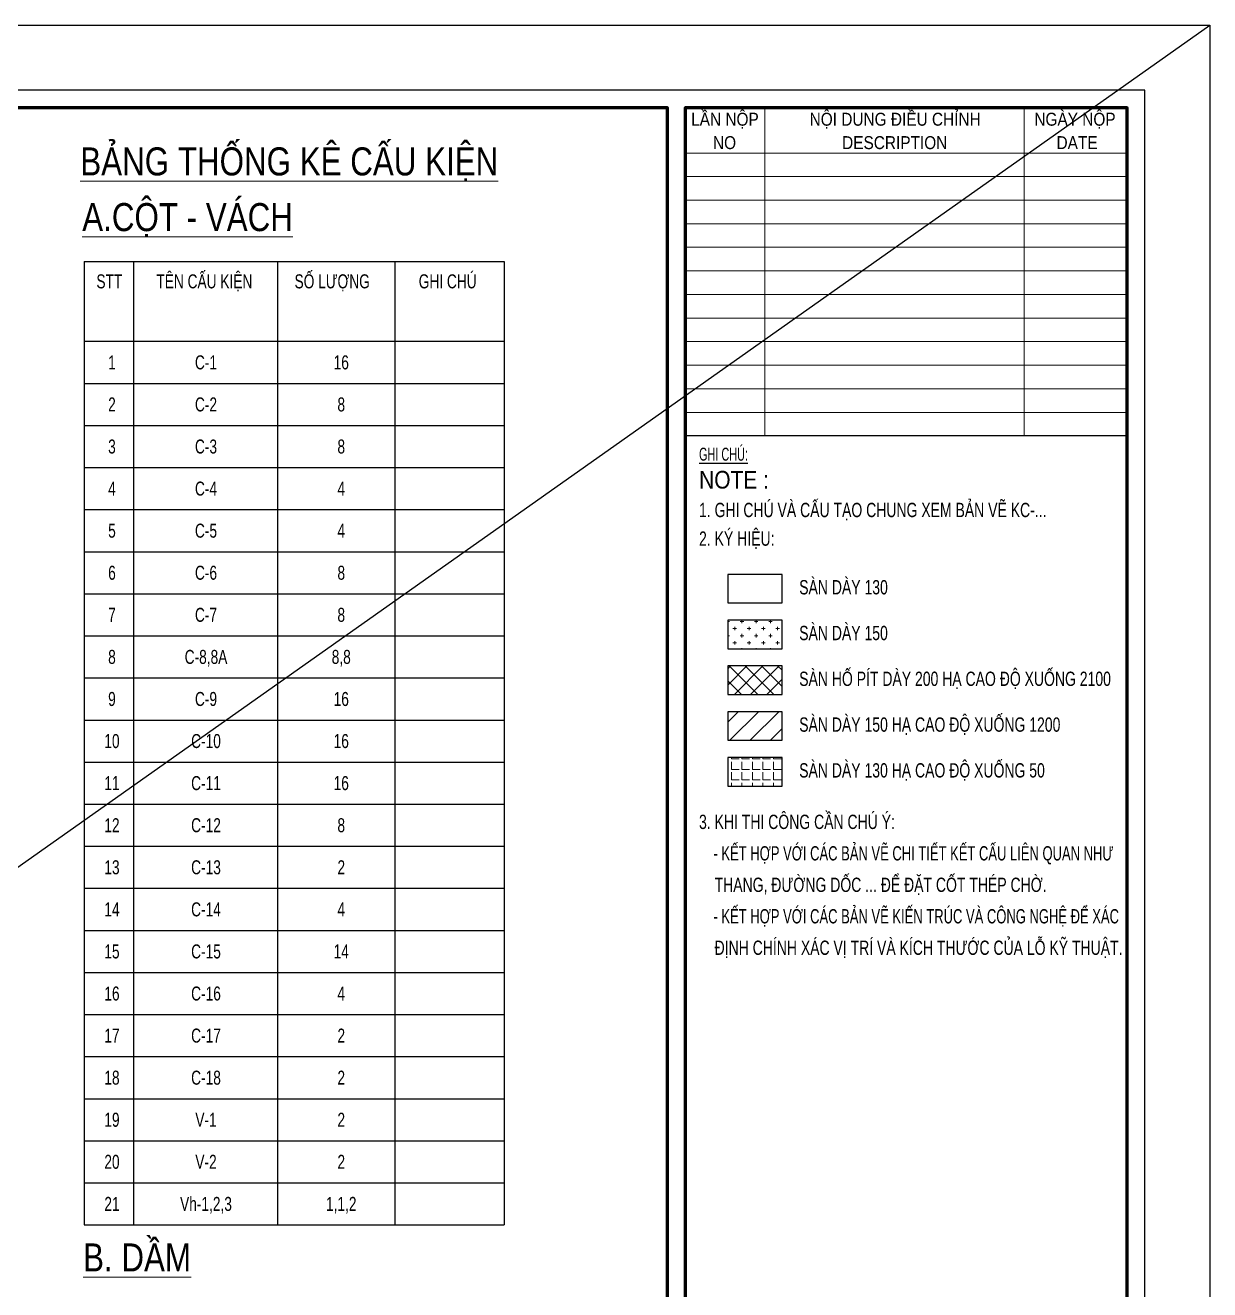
# Model space of a CAD drawing. Header units: millimetres. Extents: x 0 to 132533, y 0 to 93608.
# Drawn here: x 100864 to 132533, y 59802 to 93608 of the extents above; entities that cross this region are included whole.
import ezdxf
from ezdxf.enums import TextEntityAlignment as Align

# ---------------------------------------------------------------- set-up
doc = ezdxf.new("R2010")
doc.units = ezdxf.units.MM
doc.header["$LTSCALE"] = 1000
doc.header["$MEASUREMENT"] = 0
doc.layers.add('CDC -TEXT KHUNG', color=7, linetype='Continuous')
doc.layers.add('CDC-KHUNGTEN', color=7, linetype='Continuous')
for name, color, linetype, lineweight in [('CDC.03.BORDER', 3, 'Continuous', 25), ('CDC.06.TEXT', 2, 'Continuous', 18), ('CDC.10.HATCH', 163, 'Continuous', 9), ('CDC.10.HATCH @ 1', 163, 'Continuous', 9)]:
    doc.layers.add(name, color=color, linetype=linetype, lineweight=lineweight)
doc.layers.add('KCS_Plotter', color=11, linetype='Continuous', plot=False)
doc.styles.add('ARIAL', font='arial.ttf', dxfattribs={"width": 0.6})
doc.styles.add('Arial_4', font='arial.ttf', dxfattribs={"width": 0.75, "height": 3})
doc.styles.add('KCS_SMTEXT', font='arial.ttf', dxfattribs={"width": 0.7})
doc.styles.add('KT CDC', font='arial.ttf', dxfattribs={"width": 0.85, "height": 200})

# ---------------------------------------------------------------- blocks, each defined once
blk = doc.blocks.new('Khung tên chuẩn')
at = {"layer": 'CDC-KHUNGTEN', "color": 8, "lineweight": 9}
for p, q in [((76550, 58000), (76550, 52433)), ((80950, 58000), (80950, 52433)), ((82700, 57233), (75200, 57233)), ((82700, 56833), (75200, 56833)), ((82700, 56433), (75200, 56433)), ((82700, 56033), (75200, 56033)), ((82700, 55633), (75200, 55633)), ((82700, 55233), (75200, 55233)), ((82700, 54833), (75200, 54833)), ((82700, 54433), (75200, 54433)), ((82700, 54033), (75200, 54033)), ((82700, 53633), (75200, 53633)), ((82700, 53233), (75200, 53233)), ((82700, 52833), (75200, 52833))]:
    blk.add_line(p, q, dxfattribs=at)
at = {"layer": 'CDC-KHUNGTEN', "color": 6, "lineweight": 25}
blk.add_line((82700, 52433), (75200, 52433), dxfattribs=at)
at = {"layer": 'CDC-KHUNGTEN', "color": 8}
blk.add_lwpolyline([(75096, 1100), (83000, 1100), (83000, 58300), (3000, 58300), (3000, 1100), (75096, 1100)], dxfattribs=at)
at = {"layer": 'CDC-KHUNGTEN', "color": 255, "lineweight": 60}
blk.add_lwpolyline([(74900, 1400), (74900, 58000), (3300, 58000), (3300, 1400), (74900, 1400)], close=True, dxfattribs=at)
blk.add_lwpolyline([(75200, 1400), (82700, 1400), (82700, 58000), (75200, 58000), (75200, 1400)], dxfattribs=at)
at = {"layer": 'Defpoints', "color": 1, "ltscale": 0.2}
blk.add_lwpolyline([(0, 0), (0, 59400), (84100, 59400), (84100, 0), (0, 0)], close=True, dxfattribs=at)
at = {"layer": 'CDC -TEXT KHUNG', "color": 7, "style": 'KT CDC', "width": 0.85}
for s, p in [('NO', (75672, 57299)), ('DESCRIPTION', (77863, 57299)), ('DATE', (81501, 57299))]:
    blk.add_text(s, height=220, dxfattribs=at).set_placement(p)
at = {"layer": 'CDC -TEXT KHUNG', "char_height": 220, "attachment_point": 2, "line_spacing_factor": 0.941778, "style": 'KT CDC'}
for s, insert, width in [('LẦN NỘP', (75875, 57916), 1464.22), ('NỘI DUNG ĐIỀU CHỈNH', (78763, 57916), 3699.71), ('NGÀY NỘP', (81814, 57916), 1755.59)]:
    blk.add_mtext(s, dxfattribs=dict(at, insert=insert, width=width))
at = {"layer": 'CDC-KHUNGTEN', "color": 7, "style": 'Arial_4', "width": 0.85}
blk.add_text('NOTE :', height=300, dxfattribs=at).set_placement((75436, 51540))
at = {"layer": 'CDC-KHUNGTEN', "color": 6, "insert": (75436, 52233), "char_height": 220, "width": 1881.96, "attachment_point": 1, "style": 'ARIAL'}
blk.add_mtext('{\\LGHI CHÚ:}', dxfattribs=at)

msp = doc.modelspace()

# ---------------------------------------------------------------- hatches: boundary and pattern name
at = {"layer": 'CDC.10.HATCH'}
h = msp.add_hatch(dxfattribs=at)
h.set_pattern_fill('CROSS', color=256, scale=765)
h.set_pattern_definition([(0, (-322385, 48409.81), (191.25, 191.25), [95.625, -286.875]), (90, (-322337.2, 48362), (-191.25, 191.25), [95.625, -286.875])])
h.paths.add_polyline_path([(121097.8, 77703.9), (119644.3, 77703.9), (119644.3, 76938.9), (121097.8, 76938.9)])
h = msp.add_hatch(dxfattribs=at)
h.set_pattern_fill('ANSI31', color=256, scale=3060)
h.set_pattern_definition([(45, (-19221.18, -556145.7), (-270.46834, 270.46834), [])])
h.paths.add_polyline_path([(121097.8, 75255.9), (119644.3, 75255.9), (119644.3, 74490.9), (121097.8, 74490.9)])
h = msp.add_hatch(dxfattribs=at)
h.set_pattern_fill('ANGLE', color=256, scale=1020)
h.set_pattern_definition([(0, (277386.05, -447176.6), (0, 280.5), [204, -76.5]), (90, (277386.05, -447176.6), (-280.5, 2e-14), [204, -76.5])])
h.paths.add_polyline_path([(121097.8, 74031.9), (119644.3, 74031.9), (119644.3, 73266.9), (121097.8, 73266.9)])
at = {"layer": 'CDC.10.HATCH @ 1'}
h = msp.add_hatch(dxfattribs=at)
h.set_pattern_fill('ANSI37', color=256, scale=2448)
h.set_pattern_definition([(45, (309246.56, -554921.72), (-216.37468, 216.37468), []), (135, (309246.56, -554921.72), (-216.37468, -216.37468), [])])
h.paths.add_polyline_path([(121097.8, 76479.9), (119644.3, 76479.9), (119644.3, 75714.9), (121097.8, 75714.9)])

# ---------------------------------------------------------------- linework, layer by layer
at = {"layer": 'CDC.03.BORDER'}
for p, q in [((102437.9, 87294.3), (113665.4, 87294.3)), ((102437.9, 87294.3), (102437.9, 61533.5)), ((103761.4, 87294.3), (103761.4, 61533.5)), ((107604.4, 87294.3), (107604.4, 61533.5)), ((110744, 87294.3), (110744, 61533.5)), ((113665.4, 87294.3), (113665.4, 61533.5)), ((102437.9, 85158.5), (113665.4, 85158.5)), ((102437.9, 61533.5), (113665.4, 61533.5))]:
    msp.add_line(p, q, dxfattribs=at)
at = {"layer": 'CDC.03.BORDER', "color": 8}
for p, q in [((102437.9, 84033.5), (113665.4, 84033.5)), ((102437.9, 82908.5), (113665.4, 82908.5)), ((102437.9, 81783.5), (113665.4, 81783.5)), ((102437.9, 80658.5), (113665.4, 80658.5)), ((102437.9, 79533.5), (113665.4, 79533.5)), ((102437.9, 78408.5), (113665.4, 78408.5)), ((102437.9, 77283.5), (113665.4, 77283.5)), ((102437.9, 76158.5), (113665.4, 76158.5)), ((102437.9, 75033.5), (113665.4, 75033.5)), ((102437.9, 73908.5), (113665.4, 73908.5)), ((102437.9, 72783.5), (113665.4, 72783.5)), ((102437.9, 71658.5), (113665.4, 71658.5)), ((102437.9, 70533.5), (113665.4, 70533.5)), ((102437.9, 69408.5), (113665.4, 69408.5)), ((102437.9, 68283.5), (113665.4, 68283.5)), ((102437.9, 67158.5), (113665.4, 67158.5)), ((102437.9, 66033.5), (113665.4, 66033.5)), ((102437.9, 64908.5), (113665.4, 64908.5)), ((102437.9, 63783.5), (113665.4, 63783.5)), ((102437.9, 62658.5), (113665.4, 62658.5))]:
    msp.add_line(p, q, dxfattribs=at)
at = {"layer": 'CDC.03.BORDER'}
for points in [[(119644.3, 78162.9), (121097.8, 78162.9), (121097.8, 78927.9), (119644.3, 78927.9)], [(119644.3, 76938.9), (121097.8, 76938.9), (121097.8, 77703.9), (119644.3, 77703.9)], [(119644.3, 75714.9), (121097.8, 75714.9), (121097.8, 76479.9), (119644.3, 76479.9)], [(119644.3, 74490.9), (121097.8, 74490.9), (121097.8, 75255.9), (119644.3, 75255.9)], [(119644.3, 73266.9), (121097.8, 73266.9), (121097.8, 74031.9), (119644.3, 74031.9)]]:
    msp.add_lwpolyline(points, close=True, dxfattribs=at)
at = {"layer": 'KCS_Plotter'}
msp.add_line((0, 0), (132533.2, 93608.5), dxfattribs=at)

# ---------------------------------------------------------------- block references
at = {"xscale": 1.575899999996182, "yscale": 1.575899999996182, "zscale": 1.575899999996182}
msp.add_blockref('Khung tên chuẩn', (0, 0), dxfattribs=at)

# ---------------------------------------------------------------- texts
at = {"layer": 'CDC.06.TEXT'}
for s, height, style, width, p in [('%%UBẢNG THỐNG KÊ CẤU KIỆN', 750, 'ARIAL', 0.8, (107922.9, 89969.3)), ('STT', 375.02, 'ARIAL', 0.7, (103111.5, 86762.2)), ('TÊN CẤU KIỆN', 375.019, 'ARIAL', 0.7, (105651.9, 86762.2)), ('SỐ LƯỢNG', 375.02, 'ARIAL', 0.7, (109070, 86762.2)), ('GHI CHÚ', 375.02, 'ARIAL', 0.7, (112157.6, 86762.2)), ('1', 375, 'KCS_SMTEXT', 0.7, (103181.4, 84596)), ('C-1', 375, 'KCS_SMTEXT', 0.7, (105695.9, 84596)), ('16', 375, 'KCS_SMTEXT', 0.7, (109312.3, 84596)), ('2', 375, 'KCS_SMTEXT', 0.7, (103181.4, 83471)), ('C-2', 375, 'KCS_SMTEXT', 0.7, (105695.9, 83471)), ('8', 375, 'KCS_SMTEXT', 0.7, (109312.3, 83471)), ('3', 375, 'KCS_SMTEXT', 0.7, (103181.4, 82346)), ('C-3', 375, 'KCS_SMTEXT', 0.7, (105695.9, 82346)), ('8', 375, 'KCS_SMTEXT', 0.7, (109312.3, 82346)), ('4', 375, 'KCS_SMTEXT', 0.7, (103181.4, 81221)), ('C-4', 375, 'KCS_SMTEXT', 0.7, (105695.9, 81221)), ('4', 375, 'KCS_SMTEXT', 0.7, (109312.3, 81221)), ('5', 375, 'KCS_SMTEXT', 0.7, (103181.4, 80096)), ('C-5', 375, 'KCS_SMTEXT', 0.7, (105695.9, 80096)), ('4', 375, 'KCS_SMTEXT', 0.7, (109312.3, 80096)), ('6', 375, 'KCS_SMTEXT', 0.7, (103181.4, 78971)), ('C-6', 375, 'KCS_SMTEXT', 0.7, (105695.9, 78971)), ('8', 375, 'KCS_SMTEXT', 0.7, (109312.3, 78971)), ('7', 375, 'KCS_SMTEXT', 0.7, (103181.4, 77846)), ('C-7', 375, 'KCS_SMTEXT', 0.7, (105695.9, 77846)), ('8', 375, 'KCS_SMTEXT', 0.7, (109312.3, 77846)), ('8', 375, 'KCS_SMTEXT', 0.7, (103181.4, 76721)), ('C-8,8A', 375, 'KCS_SMTEXT', 0.7, (105695.9, 76721)), ('9', 375, 'KCS_SMTEXT', 0.7, (103181.4, 75596)), ('C-9', 375, 'KCS_SMTEXT', 0.7, (105695.9, 75596)), ('16', 375, 'KCS_SMTEXT', 0.7, (109312.3, 75596)), ('10', 375, 'KCS_SMTEXT', 0.7, (103181.4, 74471)), ('C-10', 375, 'KCS_SMTEXT', 0.7, (105695.9, 74471)), ('16', 375, 'KCS_SMTEXT', 0.7, (109312.3, 74471)), ('11', 375, 'KCS_SMTEXT', 0.7, (103181.4, 73346)), ('C-11', 375, 'KCS_SMTEXT', 0.7, (105695.9, 73346)), ('16', 375, 'KCS_SMTEXT', 0.7, (109312.3, 73346)), ('12', 375, 'KCS_SMTEXT', 0.7, (103181.4, 72221)), ('C-12', 375, 'KCS_SMTEXT', 0.7, (105695.9, 72221)), ('8', 375, 'KCS_SMTEXT', 0.7, (109312.3, 72221)), ('13', 375, 'KCS_SMTEXT', 0.7, (103181.4, 71096)), ('C-13', 375, 'KCS_SMTEXT', 0.7, (105695.9, 71096)), ('2', 375, 'KCS_SMTEXT', 0.7, (109312.3, 71096)), ('14', 375, 'KCS_SMTEXT', 0.7, (103181.4, 69971)), ('C-14', 375, 'KCS_SMTEXT', 0.7, (105695.9, 69971)), ('4', 375, 'KCS_SMTEXT', 0.7, (109312.3, 69971)), ('15', 375, 'KCS_SMTEXT', 0.7, (103181.4, 68846)), ('C-15', 375, 'KCS_SMTEXT', 0.7, (105695.9, 68846)), ('14', 375, 'KCS_SMTEXT', 0.7, (109312.3, 68846)), ('16', 375, 'KCS_SMTEXT', 0.7, (103181.4, 67721)), ('C-16', 375, 'KCS_SMTEXT', 0.7, (105695.9, 67721)), ('4', 375, 'KCS_SMTEXT', 0.7, (109312.3, 67721)), ('17', 375, 'KCS_SMTEXT', 0.7, (103181.4, 66596)), ('C-17', 375, 'KCS_SMTEXT', 0.7, (105695.9, 66596)), ('2', 375, 'KCS_SMTEXT', 0.7, (109312.3, 66596)), ('18', 375, 'KCS_SMTEXT', 0.7, (103181.4, 65471)), ('C-18', 375, 'KCS_SMTEXT', 0.7, (105695.9, 65471)), ('2', 375, 'KCS_SMTEXT', 0.7, (109312.3, 65471)), ('19', 375, 'KCS_SMTEXT', 0.7, (103181.4, 64346)), ('V-1', 375, 'KCS_SMTEXT', 0.7, (105695.9, 64346)), ('2', 375, 'KCS_SMTEXT', 0.7, (109312.3, 64346)), ('20', 375, 'KCS_SMTEXT', 0.7, (103181.4, 63221)), ('V-2', 375, 'KCS_SMTEXT', 0.7, (105695.9, 63221)), ('2', 375, 'KCS_SMTEXT', 0.7, (109312.3, 63221)), ('21', 375, 'KCS_SMTEXT', 0.7, (103181.4, 62096)), ('Vh-1,2,3', 375, 'KCS_SMTEXT', 0.7, (105695.9, 62096)), ('1,1,2', 375, 'KCS_SMTEXT', 0.7, (109312.3, 62096))]:
    msp.add_text(s, height=height, dxfattribs=dict(at, style=style, width=width)).set_placement(p, align=Align.MIDDLE_CENTER)
at = {"layer": 'CDC.06.TEXT', "style": 'ARIAL', "width": 0.8}
for s, p in [('%%UA.CỘT - VÁCH', (102385.8, 88105.1)), ('%%UB. DẦM', (102408.6, 60289.8))]:
    msp.add_text(s, height=750, dxfattribs=at).set_placement(p)
at = {"layer": 'CDC.06.TEXT', "style": 'KCS_SMTEXT'}
for s, width, p in [('1. GHI CHÚ VÀ CẤU TẠO CHUNG XEM BẢN VẼ KC-...', 0.7, (118879.3, 80840.4)), ('2. KÝ HIỆU:', 0.7, (118879.3, 80075.4)), ('SÀN DÀY 130', 0.7, (121556.8, 78774.9)), ('SÀN DÀY 150', 0.7, (121556.8, 77550.9)), ('SÀN HỐ PÍT DÀY 200 HẠ CAO ĐỘ XUỐNG 2100', 0.7, (121556.8, 76326.9)), ('SÀN DÀY 150 HẠ CAO ĐỘ XUỐNG 1200', 0.7, (121556.8, 75102.9)), ('SÀN DÀY 130 HẠ CAO ĐỘ XUỐNG 50', 0.7, (121556.8, 73878.9)), ('3. KHI THI CÔNG CẦN CHÚ Ý:', 0.7, (118879.3, 72501.9)), ('    - KẾT HỢP VỚI CÁC BẢN VẼ CHI TIẾT KẾT CẤU LIÊN QUAN NHƯ ', 0.65, (118879.3, 71660.4)), ('    THANG, ĐƯỜNG DỐC ... ĐỂ ĐẶT CỐT THÉP CHỜ.', 0.7, (118879.3, 70818.9)), ('    - KẾT HỢP VỚI CÁC BẢN VẼ KIẾN TRÚC VÀ CÔNG NGHỆ ĐỂ XÁC', 0.65, (118879.3, 69977.4)), ('    ĐỊNH CHÍNH XÁC VỊ TRÍ VÀ KÍCH THƯỚC CỦA LỖ KỸ THUẬT.', 0.7, (118879.3, 69135.9))]:
    msp.add_text(s, height=382.5, dxfattribs=dict(at, width=width)).set_placement(p, align=Align.TOP_LEFT)
at = {"layer": 'CDC.06.TEXT', "color": 6, "style": 'KCS_SMTEXT', "width": 0.7}
msp.add_text('8,8', height=375, dxfattribs=at).set_placement((109312.3, 76721), align=Align.MIDDLE_CENTER)

doc.saveas('drawing.dxf')
